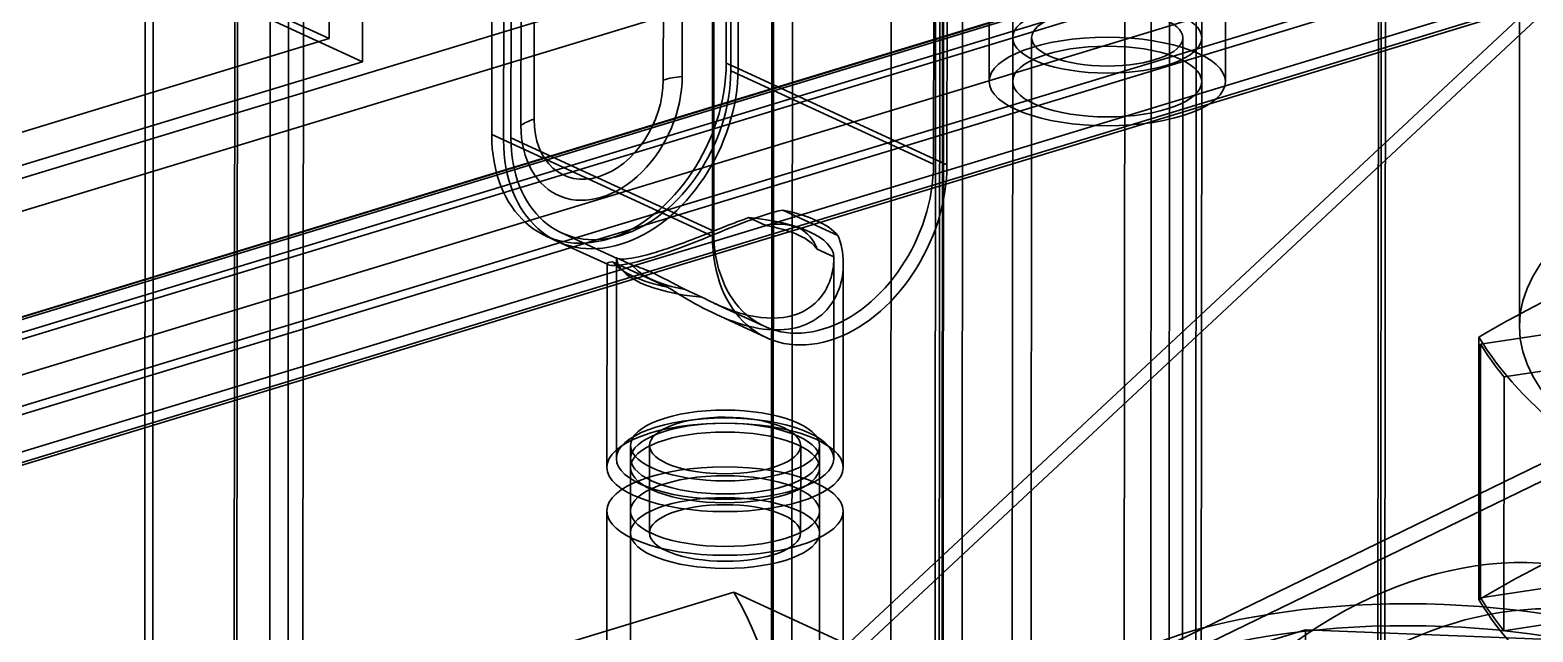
# Model space of a CAD drawing. Header units: millimetres. Extents: x 13 to 1054, y -1204 to 736.
# Drawn here: x 394.2 to 553.2, y 2.8 to 66.6 of the extents above; entities that cross this region are included whole.
import ezdxf

# ---------------------------------------------------------------- set-up
doc = ezdxf.new("R2010")
doc.units = ezdxf.units.MM
doc.layers.add('1', color=7, linetype='Continuous', true_color=0xffffff)

msp = doc.modelspace()

# ---------------------------------------------------------------- linework, layer by layer
at = {"layer": '1', "color": 27, "linetype": 'Continuous', "lineweight": 35}
for p, q in [((473.14, 483.86), (472.28, -702.77)), ((475.14, 483.86), (474.28, -702.77)), ((490.28, -702.78), (491.14, 483.85)), ((492.28, -702.78), (493.14, 483.85)), ((498.16, 77.34), (498.15, 61.11)), ((518.15, 61.1), (518.16, 77.32)), ((495.66, 75.02), (495.65, 61.11)), ((520.65, 61.1), (520.66, 75)), ((498.15, 65.75), (498.09, -17.69)), ((500.15, 65.75), (500.09, -17.69)), ((516.09, -17.7), (516.15, 65.73)), ((518.09, -17.7), (518.15, 65.73)), ((457.71, 22.55), (457.7, 13.28)), ((459.71, 22.55), (459.7, 13.28)), ((475.7, 13.27), (475.71, 22.54)), ((477.7, 13.27), (477.71, 22.54))]:
    msp.add_line(p, q, dxfattribs=at)
at = {"layer": '1', "color": 7, "linetype": 'Continuous', "lineweight": 35}
for p, q in [((471.74, -1189.27), (472.86, 345)), ((484.37, -1195.1), (485.48, 339.18)), ((419.47, -64.43), (419.64, 167.34)), ((421.58, 167.93), (421.41, -63.84)), ((423.15, 167.2), (422.99, -64.56)), ((260.43, 10.41), (528, 91.9)), ((262.01, 7.37), (529.57, 88.86)), ((227.15, -14.7), (534.27, 78.84)), ((534.1, 79.07), (227.66, -14.26)), ((534.2, 79.04), (227.85, -14.26)), ((533.88, 77.33), (227.54, -15.97)), ((227.85, -16.58), (534.2, 76.72)), ((545.43, 76.36), (250.72, -13.4)), ((240.16, -19.94), (546.51, 73.36)), ((243.01, -19.96), (548.04, 72.94)), ((246.48, -22.85), (552.82, 70.45)), ((551.24, 68.86), (244.9, -24.44)), ((245.63, -24.51), (551.97, 68.78))]:
    msp.add_line(p, q, dxfattribs=at)
at = {"layer": '1', "color": 5, "linetype": 'Continuous', "lineweight": 35}
for p, q in [((514.93, 313.85), (513.87, -1151.82)), ((516.68, -1151.93), (517.74, 313.74)), ((490.15, 305.95), (489.09, -1159.72)), ((490.6, 305.48), (489.53, -1160.2)), ((489.82, -1159.14), (490.89, 306.53)), ((537.31, 304.72), (536.25, -1160.95)), ((536.7, -1161.43), (537.76, 304.24)), ((535.96, -1162.01), (537.02, 303.66)), ((509.1, -1169.22), (510.17, 296.45)), ((512.98, 296.34), (511.92, -1169.33))]:
    msp.add_line(p, q, dxfattribs=at)
at = {"layer": '1', "color": 151, "linetype": 'Continuous', "lineweight": 35}
for p, q in [((429.33, 63.2), (429.44, 205.96)), ((425.82, 65.65), (425.92, 203.78)), ((406.24, -69.87), (406.42, 176.73)), ((407.1, -67.22), (407.27, 175.67)), ((415.71, -74.23), (415.89, 172.36)), ((416, -71.32), (416.18, 171.56)), ((364.78, 93.8), (425.82, 65.65)), ((366.2, 92.31), (429.33, 63.2)), ((406.24, -69.87), (571.43, 84.38)), ((407.1, -67.22), (570.58, 85.44)), ((425.82, 65.65), (228.05, 5.42)), ((429.33, 63.2), (227.69, 1.79)), ((493.93, -8.68), (594.87, 40.46)), ((493.92, -10.53), (594.87, 38.61))]:
    msp.add_line(p, q, dxfattribs=at)
at = {"layer": '1', "color": 19, "linetype": 'Continuous', "lineweight": 35}
msp.add_line((551.88, 183.5), (551.77, 35.17), dxfattribs=at)
at = {"layer": '1', "color": 252, "linetype": 'Continuous', "lineweight": 35}
for p, q in [((467.87, 124.24), (467.83, 63.06)), ((468.36, 123.42), (468.31, 62.24)), ((469.13, 123.66), (469.09, 62.47)), ((469.13, 123.66), (469.09, 62.47)), ((463.17, 61.64), (463.22, 120.97)), ((461.21, 120.6), (461.17, 61.27)), ((443.01, 55.5), (443.05, 116.68)), ((445.05, 55.15), (445.09, 116.34)), ((447.49, 57.1), (447.53, 116.43)), ((444.27, 54.91), (444.31, 116.1)), ((444.27, 54.91), (444.31, 116.1)), ((446.15, 115.77), (446.11, 56.44)), ((489.82, 113.52), (489.78, 52.34)), ((491.23, 113.47), (491.18, 52.28)), ((466.37, 44.72), (466.41, 105.91)), ((466.51, 45.25), (466.55, 106.44)), ((467.83, 63.06), (469.09, 62.47)), ((468.31, 62.24), (489.78, 52.34)), ((469.09, 62.47), (491.18, 52.28)), ((443.01, 55.5), (444.27, 54.91)), ((444.27, 54.91), (466.37, 44.72)), ((445.05, 55.15), (466.51, 45.25)), ((471.95, 45.87), (470.18, 46.68)), ((479.64, 44.8), (473.82, 47.49)), ((448.72, 44.75), (449.98, 44.17)), ((450.4, 45.07), (456.29, 42.36)), ((449.98, 44.17), (455.32, 41.7)), ((479.22, 42.52), (477.45, 43.33)), ((455.22, 41.81), (455.2, 20.23)), ((455.8, 42), (461.62, 39.31)), ((456.22, 42.42), (456.21, 21.16)), ((456.22, 42.43), (457.99, 41.62)), ((479.21, 21.14), (479.22, 42.41)), ((480.2, 20.22), (480.22, 41.79)), ((463.49, 39.08), (465.26, 38.26)), ((466.6, 37.6), (471.86, 35.17)), ((466.73, 36.44), (472.07, 33.97)), ((457.71, 21.16), (457.7, 20.23)), ((477.7, 20.22), (477.71, 21.14))]:
    msp.add_line(p, q, dxfattribs=at)
at = {"layer": '1', "color": 35, "linetype": 'Continuous', "lineweight": 35}
for p, q in [((547.66, 33.27), (559.96, 35.15)), ((547.47, 6.21), (547.49, 34.02)), ((547.66, 33.27), (547.64, 6.39)), ((550.14, 29.81), (563.55, 31.85)), ((550.12, 2.92), (550.14, 29.81)), ((547.64, 6.39), (559.94, 8.26)), ((550.12, 2.92), (563.53, 4.96))]:
    msp.add_line(p, q, dxfattribs=at)
at = {"layer": '1', "color": 63, "linetype": 'Continuous', "lineweight": 35}
for p, q in [((455.2, 15.6), (455.19, -2.94)), ((457.7, 15.6), (457.69, -2.94)), ((477.69, -2.96), (477.7, 15.58)), ((480.19, -2.96), (480.2, 15.58)), ((441.49, -1.26), (468.64, 7.01)), ((468.64, 7.01), (493.89, -4.64))]:
    msp.add_line(p, q, dxfattribs=at)
at = {"layer": '1', "color": 8, "linetype": 'Continuous', "lineweight": 35}
for p, q in [((506.63, -3.84), (529.12, 3.01)), ((529.11, -10.9), (529.12, 3.01)), ((529.12, 3.01), (557.96, 1.88))]:
    msp.add_line(p, q, dxfattribs=at)
at = {"layer": '1', "color": 27, "linetype": 'Continuous', "lineweight": 35}
for centre, major_axis, ratio in [((508.15, 65.74), (-10, 0.01), 0.374947), ((508.15, 65.74), (8, -0.01), 0.374947), ((508.15, 61.1), (12.5, -0.01), 0.374947), ((508.15, 61.1), (10, -0.01), 0.374947), ((467.71, 22.54), (-10, 0.01), 0.374947), ((467.71, 22.54), (8, -0.01), 0.374947), ((467.7, 13.27), (-10, 0.01), 0.374947), ((467.7, 13.27), (8, -0.01), 0.374947), ((539.97, -8.29), (37.5, -0.03), 0.374927), ((539.96, -10.61), (37.5, -0.03), 0.374927)]:
    msp.add_ellipse(centre, major_axis=major_axis, ratio=ratio, dxfattribs=at)
at = {"layer": '1', "color": 252, "linetype": 'Continuous', "lineweight": 35}
for centre, major_axis, ratio, start_param, end_param in [((455.42, 59.28), (-6.7, -14.53), 0.718822, 5.282043, 8.423635), ((456.68, 58.69), (-6.7, -14.53), 0.718822, 5.282043, 8.423635), ((456.68, 58.69), (-6.7, -14.53), 0.718822, 5.282043, 8.423635), ((456.68, 58.69), (-6.28, -13.62), 0.718822, 5.282043, 8.423635), ((454.64, 59.04), (4.61, 9.99), 0.718822, 2.14045, 5.282043), ((454.33, 59.19), (-3.69, -8.01), 0.718822, 5.282043, 8.423635), ((464.32, 59.81), (5, 0), 0.374947, 1.803235, 2.254262), ((450.64, 55.65), (5, 0), 0.374947, 2.254262, 2.705289), ((478.78, 48.5), (-6.7, -14.53), 0.718822, 5.282043, 8.423635), ((478.14, 48.79), (-6.28, -13.62), 0.718822, 5.282043, 8.423635), ((467.72, 42.47), (11.5, -0.01), 0.374947, 0.011515, 1.355416), ((467.72, 43.4), (12.5, -0.01), 0.374947, 0.305767, 1.061164), ((467.72, 42.47), (-10, 0.01), 0.374947, 3.374031, 4.276085), ((467.72, 43.4), (12.5, -0.01), 0.374947, 3.44736, 4.202756), ((467.72, 42.47), (11.5, -0.01), 0.374947, 3.153107, 4.497009), ((467.72, 42.47), (-10, 0.01), 0.374947, 0.232439, 1.134492)]:
    msp.add_ellipse(centre, major_axis=major_axis, ratio=ratio, start_param=start_param, end_param=end_param, dxfattribs=at)
at = {"layer": '1', "color": 19, "linetype": 'Continuous', "lineweight": 35}
msp.add_ellipse((621.77, 35.12), major_axis=(70, -0.05), ratio=0.374927, dxfattribs=at)
at = {"layer": '1', "color": 35, "linetype": 'Continuous', "lineweight": 35}
for centre, major_axis, start_param, end_param in [((689.92, 0.27), (168.38, -0.12), 1.904795, 2.579396), ((629.47, 29.36), (-70, 0.05), 3.825068, 6.966661), ((679.73, 45.1), (135.55, -0.1), 3.363398, 3.807327), ((689.9, -27.55), (168.38, -0.12), 1.904795, 2.579396), ((679.72, 44.64), (135.55, -0.1), 3.369094, 3.439742), ((679.71, 17.76), (-135.55, 0.1), 0.227502, 0.298149), ((679.7, 17.29), (135.55, -0.1), 3.363398, 3.807327)]:
    msp.add_ellipse(centre, major_axis=major_axis, ratio=0.374927, start_param=start_param, end_param=end_param, dxfattribs=at)
at = {"layer": '1', "color": 252, "linetype": 'Continuous', "lineweight": 35}
for centre, major_axis in [((467.71, 21.15), (11.5, -0.01)), ((467.7, 20.22), (12.5, -0.01)), ((467.71, 21.15), (-10, 0.01)), ((467.7, 20.22), (-10, 0.01))]:
    msp.add_ellipse(centre, major_axis=major_axis, ratio=0.374947, dxfattribs=at)
at = {"layer": '1', "color": 63, "linetype": 'Continuous', "lineweight": 35}
for major_axis in [(-12.5, 0.01), (10, -0.01)]:
    msp.add_ellipse((467.7, 15.59), major_axis=major_axis, ratio=0.374947, dxfattribs=at)
for centre, major_axis, start_param, end_param in [((541.56, -41.68), (-22.69, -49.19), 3.17871, 4.243718), ((432.42, -29.51), (-22.69, -49.19), 1.607946, 2.672954), ((544.72, -44.83), (-21.92, -47.53), 3.213288, 4.209139)]:
    msp.add_ellipse(centre, major_axis=major_axis, ratio=0.718822, start_param=start_param, end_param=end_param, dxfattribs=at)
at = {"layer": '1', "color": 252, "linetype": 'Continuous', "lineweight": 35}
for points, knots in [([(455.8, 42), (455.43, 41.99), (455.24, 41.9), (455.2, 41.73), (455.35, 41.65), (456.02, 41.6), (456.53, 41.63), (457.93, 41.88), (458.83, 42.1), (460.87, 42.73), (462.04, 43.14), (464.43, 44.04), (465.69, 44.55), (468.1, 45.54), (469.31, 46.03), (471.63, 46.9), (472.74, 47.27), (473.82, 47.49)], [0, 0, 0, 0, 0.125, 0.125, 0.25, 0.25, 0.375, 0.375, 0.5, 0.5, 0.625, 0.625, 0.75, 0.75, 0.875, 0.875, 1, 1, 1, 1]), ([(456.22, 42.43), (456.21, 42.38), (456.29, 42.34), (456.62, 42.29), (456.88, 42.28), (457.94, 42.38), (459.04, 42.61), (461.85, 43.46), (463.53, 44.08), (466.05, 45.07), (466.9, 45.42), (468.56, 46.08), (469.37, 46.39), (470.18, 46.68)], [0, 0, 0, 0, 0.125, 0.125, 0.25, 0.25, 0.5, 0.5, 0.75, 0.75, 0.875, 0.875, 1, 1, 1, 1]), ([(479.64, 44.8), (480.02, 43.91), (480.2, 42.93), (480.24, 40.97), (480.09, 39.99), (479.42, 38.17), (478.91, 37.33), (477.5, 35.96), (476.61, 35.43), (474.56, 34.81), (473.39, 34.72), (471, 34.94), (469.75, 35.26), (467.33, 36.13), (466.13, 36.7), (463.81, 37.95), (462.7, 38.64), (461.62, 39.31)], [0, 0, 0, 0, 0.125, 0.125, 0.25, 0.25, 0.375, 0.375, 0.5, 0.5, 0.625, 0.625, 0.75, 0.75, 0.875, 0.875, 1, 1, 1, 1]), ([(477.45, 43.33), (477.12, 44.3), (476.45, 45.15), (474.51, 46.04), (473.28, 46.08), (471.95, 45.87)], [0, 0, 0, 0, 0.5, 0.5, 1, 1, 1, 1]), ([(457.99, 41.62), (458.32, 41.53), (458.99, 41.32), (460.94, 40.42), (462.18, 39.75), (463.49, 39.08)], [0, 0, 0, 0, 0.5, 0.5, 1, 1, 1, 1]), ([(479.22, 42.52), (479.23, 41.85), (479.15, 41.19), (478.82, 39.93), (478.55, 39.31), (477.5, 37.65), (476.39, 36.78), (473.59, 35.92), (471.91, 35.94), (469.39, 36.51), (468.54, 36.79), (466.88, 37.45), (466.07, 37.84), (465.26, 38.26)], [0, 0, 0, 0, 0.125, 0.125, 0.25, 0.25, 0.5, 0.5, 0.75, 0.75, 0.875, 0.875, 1, 1, 1, 1])]:
    msp.add_open_spline(points, degree=3, knots=knots, dxfattribs=at)

doc.saveas('drawing.dxf')
